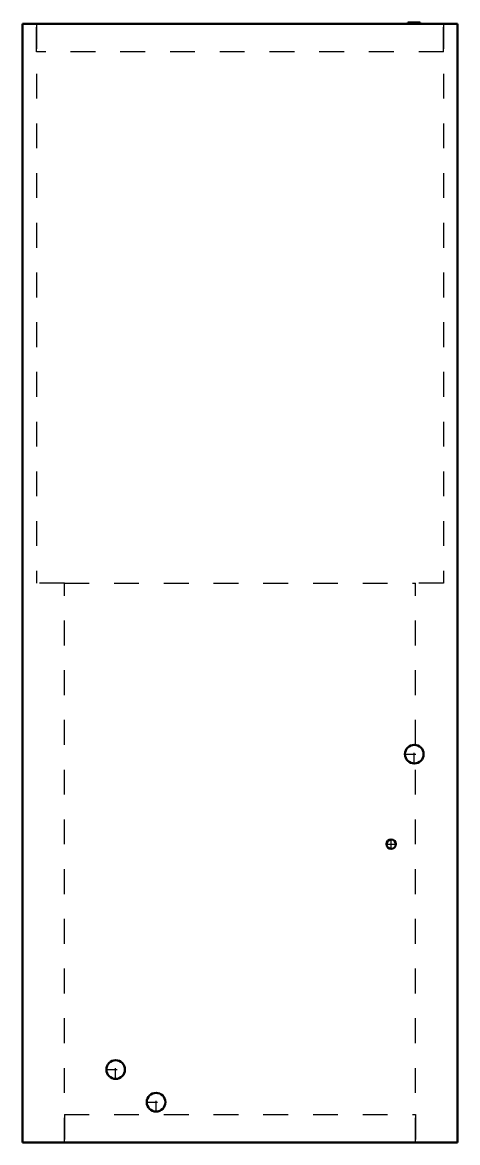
# Model space of a CAD drawing. Header units: inches. Extents: x -8.7 to 8.8, y 0 to 45.1.
import ezdxf

# ---------------------------------------------------------------- set-up
doc = ezdxf.new("R2010")
doc.units = ezdxf.units.IN
doc.header["$MEASUREMENT"] = 0
doc.linetypes.add('Center', pattern=[1.5, 0.45, -0.5, 0.05, -0.5])
doc.linetypes.add('Dashed', pattern=[2, 1, -1])
for name, color, linetype, lineweight in [('AM_0', 7, 'Continuous', 50), ('AM_7', 7, 'Center', 25), ('AM_9', 6, 'Dashed', 25)]:
    doc.layers.add(name, color=color, linetype=linetype, lineweight=lineweight)

# ---------------------------------------------------------------- blocks, each defined once
blk = doc.blocks.new('1_DFVE24BP1400_PART8_0_in_DFVE24BP1400_0')
at = {"layer": 'AM_9'}
for p, q in [((-8.1875, 45), (-8.1875, 22.5)), ((8.1875, 45), (8.1875, 22.5)), ((-7.0625, 22.5), (-8.1875, 22.5)), ((8.1875, 22.5), (7.0625, 22.5))]:
    blk.add_line(p, q, dxfattribs=at)
blk = doc.blocks.new('2_DFVE24BP1400_PART7_0_in_DFVE24BP1400_0')
at = {"layer": 'AM_9'}
for p, q in [((-7.0625, 22.5), (7.0625, 22.5)), ((-7.0625, 0), (-7.0625, 22.5)), ((7.0625, 0), (7.0625, 22.5))]:
    blk.add_line(p, q, dxfattribs=at)
blk = doc.blocks.new('3_DFVE24BP1400_PART6_0_in_DFVE24BP1400_0')
at = {"layer": 'AM_0'}
for p, q in [((6.75, 45.0625), (7.25, 45.0625)), ((6.75, 45.0625), (6.75, 45)), ((7.25, 45), (7.25, 45.0625))]:
    blk.add_line(p, q, dxfattribs=at)
blk = doc.blocks.new('4_DFVE24BP1400_PART5_0_in_DFVE24BP1400_0')
at = {"layer": 'AM_0'}
blk.add_circle((7.01, 15.625), 0.375, dxfattribs=at)
at = {"layer": 'AM_7'}
for p, q in [((7.01, 15.23125), (7.01, 16.01875)), ((6.61625, 15.625), (7.40375, 15.625))]:
    blk.add_line(p, q, dxfattribs=at)
blk = doc.blocks.new('5_DFVE24BP1400_PART4_0_in_DFVE24BP1400_0')
at = {"layer": 'AM_0'}
blk.add_circle((6.08, 12), 0.1875, dxfattribs=at)
at = {"layer": 'AM_7'}
for p, q in [((6.08, 11.803125), (6.08, 12.196875)), ((5.883125, 12), (6.276875, 12))]:
    blk.add_line(p, q, dxfattribs=at)
blk = doc.blocks.new('6_DFVE24BP1400_PART3_0_in_DFVE24BP1400_0')
at = {"layer": 'AM_0'}
blk.add_circle((-5, 2.9375), 0.375, dxfattribs=at)
at = {"layer": 'AM_7'}
for p, q in [((-5, 2.54375), (-5, 3.33125)), ((-5.39375, 2.9375), (-4.60625, 2.9375))]:
    blk.add_line(p, q, dxfattribs=at)
blk = doc.blocks.new('7_DFVE24BP1400_PART2_0_in_DFVE24BP1400_0')
at = {"layer": 'AM_0'}
blk.add_circle((-3.375, 1.625), 0.375, dxfattribs=at)
at = {"layer": 'AM_7'}
for p, q in [((-3.375, 1.23125), (-3.375, 2.01875)), ((-3.76875, 1.625), (-2.98125, 1.625))]:
    blk.add_line(p, q, dxfattribs=at)
blk = doc.blocks.new('8_DFVE24BP1400_PART1_0_in_DFVE24BP1400_0')
at = {"layer": 'AM_0'}
for p, q in [((8.75, 45), (-8.75, 45)), ((-8.75, 45), (-8.75, 0)), ((8.75, 0), (8.75, 45)), ((-8.75, 0), (8.75, 0))]:
    blk.add_line(p, q, dxfattribs=at)
at = {"layer": 'AM_9'}
for p, q in [((-8.1875, 43.875), (-8.1875, 45)), ((8.1875, 43.875), (8.1875, 45)), ((8.1875, 43.875), (-8.1875, 43.875)), ((-7.0625, 1.125), (-7.0625, 0)), ((-7.0625, 1.125), (7.0625, 1.125)), ((7.0625, 1.125), (7.0625, 0))]:
    blk.add_line(p, q, dxfattribs=at)

msp = doc.modelspace()

# ---------------------------------------------------------------- block references
for name in ['8_DFVE24BP1400_PART1_0_in_DFVE24BP1400_0', '1_DFVE24BP1400_PART8_0_in_DFVE24BP1400_0', '3_DFVE24BP1400_PART6_0_in_DFVE24BP1400_0', '2_DFVE24BP1400_PART7_0_in_DFVE24BP1400_0', '4_DFVE24BP1400_PART5_0_in_DFVE24BP1400_0', '5_DFVE24BP1400_PART4_0_in_DFVE24BP1400_0', '6_DFVE24BP1400_PART3_0_in_DFVE24BP1400_0', '7_DFVE24BP1400_PART2_0_in_DFVE24BP1400_0']:
    msp.add_blockref(name, (0, 0))

doc.saveas('drawing.dxf')
